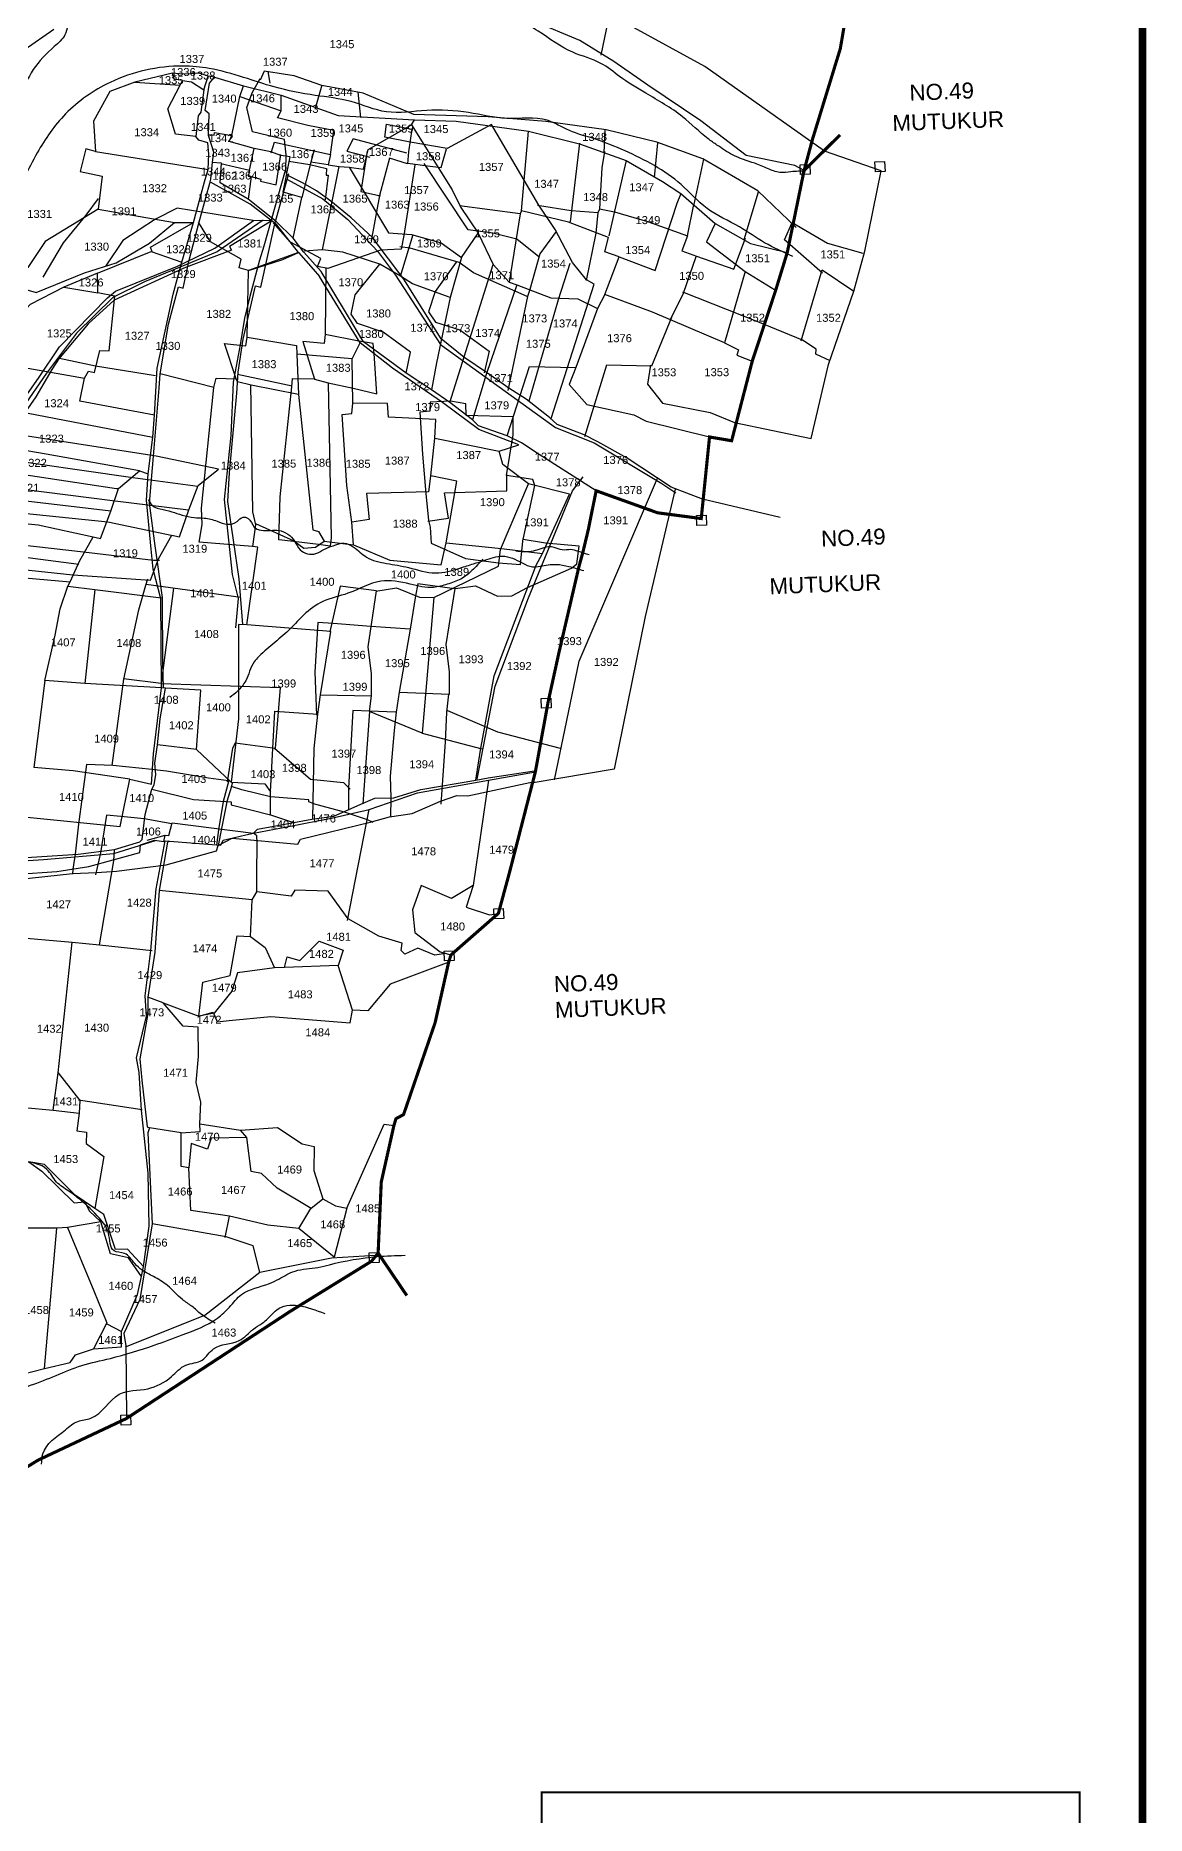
# Model space of a CAD drawing. Header units: inches. Extents: x 203261 to 228925, y 1594290 to 1605484.
# Drawn here: x 215784 to 218623, y 1597934 to 1602483 of the extents above; entities that cross this region are included whole.
import ezdxf
from ezdxf.enums import TextEntityAlignment as Align

# ---------------------------------------------------------------- set-up
doc = ezdxf.new("R2010")
doc.units = ezdxf.units.IN
doc.header["$MEASUREMENT"] = 0
doc.linetypes.add('HIDDEN2', pattern=[0.1875, 0.125, -0.0625])
for name, color, linetype in [('PLOT NO', 7, 'Continuous'), ('PLOTS', 7, 'Continuous'), ('ROAD', 1, 'Continuous'), ('ROADS', 1, 'Continuous'), ('STREAM', 4, 'Continuous'), ('TEXT', 1, 'Continuous'), ('VILLAGE BOUNDRY', 5, 'Continuous'), ('VILLAGE BOUNDRY STONES', 1, 'Continuous')]:
    doc.layers.add(name, color=color, linetype=linetype)
doc.styles.get("Standard").update_dxf_attribs({"font": 'arial.ttf'})

msp = doc.modelspace()

# ---------------------------------------------------------------- linework, layer by layer
at = {"color": 5, "const_width": 20}
msp.add_lwpolyline([(203298.6, 1605084.6), (218613.4, 1605084.6), (218613.4, 1594300.1), (203298.6, 1594300.1)], close=True, dxfattribs=at)
at = {"const_width": 5}
msp.add_lwpolyline([(217077.5, 1597992.8), (218453.1, 1597992.8), (218453.1, 1596498.2), (217077.5, 1596498.2)], close=True, dxfattribs=at)
at = {"layer": 'PLOTS'}
for points in [[(216139.7, 1602873.7), (216224.8, 1602866.3), (216254.9, 1602861.3), (216317.8, 1602856.4), (216485.1, 1602819.1), (216539.6, 1602815.4), (216548.7, 1602814.2), (216585.3, 1602815.6), (216699, 1602837.7), (216743.9, 1602882.2), (216755.9, 1602880.1), (216822.5, 1602873), (216827.1, 1602862.6), (216856.5, 1602852.1), (216971.4, 1602794.4), (217029.9, 1602772.9), (217110.3, 1602750.6), (217238.4, 1602771.9), (217248.1, 1602598.5), (217250.9, 1602539.1), (217229.2, 1602433.2)], [(217748.4, 1602138), (217724.4, 1602150.8), (217600.6, 1602176.5), (217484.5, 1602265.4), (217349.3, 1602356.6), (217261.9, 1602417), (217175.5, 1602470.3), (217056.9, 1602519.6)], [(217356, 1601640.8), (217348.4, 1601591.7), (217386.3, 1601543.4), (217508.2, 1601519.4), (217570.6, 1601494.3), (217766.4, 1601453.1), (217811, 1601642.4), (217876, 1601830), (217903.9, 1601931.7), (217945.8, 1602136.9), (217800.6, 1602187.4), (217494.4, 1602404.1), (217304.6, 1602508.2), (217248, 1602543.2)], [(215831.1, 1602498.9), (215755, 1602446), (215743.9, 1602425.3), (215704.4, 1602385.7), (215687.3, 1602367.3), (215688, 1602349.5), (215721.4, 1602343.9), (215681.2, 1602281.7), (215661.7, 1602292.9)], [(215732.9, 1601841.3), (215785.5, 1601826.4), (215909.5, 1601876.7), (215990.4, 1601902.1), (216075.3, 1601952.1), (216139.7, 1602005), (216187.7, 1602005.2), (216215.8, 1602109.1), (216225.3, 1602140.9), (216227.5, 1602180.3), (216224.4, 1602209.2), (216201.3, 1602215.7), (216193.9, 1602225.4), (216142.3, 1602230.8), (216122, 1602295.4), (216153.6, 1602356.6), (216159.9, 1602368.3), (216138.3, 1602371.3), (216134.5, 1602387.3), (216038.4, 1602364.1), (216153.6, 1602356.6)], [(216111.1, 1600815.6), (216109.2, 1600881), (216108.7, 1601046.8), (216090.3, 1601179.3), (216075.5, 1601287.6), (216087.3, 1601428.7), (216100, 1601581.5), (216103, 1601618.8), (216124.4, 1601745.7), (216150, 1601840.9), (216161.6, 1601837.1), (216177, 1601909.1), (216201.4, 1602003.2), (216229.4, 1602106), (216232.1, 1602116.3), (216236.6, 1602159.5), (216239.6, 1602184.9), (216226, 1602227.4), (216228.3, 1602282.8), (216217.8, 1602291.2), (216228.8, 1602361.3), (216241.5, 1602376.9), (216225.5, 1602379.4), (216202.5, 1602386.9), (216183.1, 1602385.3), (216160.4, 1602384.8), (216134.5, 1602387.3)], [(216159.9, 1602368.3), (216182.5, 1602364.4), (216214.4, 1602344.3), (216206.4, 1602287.2), (216199.6, 1602278.1), (216193.9, 1602225.4)], [(216214.4, 1602344.3), (216225.5, 1602379.4)], [(216241.5, 1602376.9), (216315.7, 1602354.5), (216412, 1602331.1), (216557.6, 1602279), (216752.5, 1602267.5), (216859, 1602264), (217044.2, 1602238.8), (217174.3, 1602206.4), (217293.6, 1602164), (217386.3, 1602110.2), (217433.7, 1602079.2), (217521.5, 1602002.3), (217611.9, 1601952), (217705.5, 1601928.6)], [(217687.2, 1601251.2), (217488.7, 1601298.3), (217409.1, 1601328.9), (217295.9, 1601402.8), (217221.4, 1601445.1), (217186.7, 1601463), (217117.2, 1601489.1), (217097.7, 1601506.8), (217038.1, 1601553.9), (216993.8, 1601582.2), (216939, 1601620.1), (216878.9, 1601661.2), (216820.6, 1601708.2), (216725.8, 1601860.7), (216644.7, 1601967.8), (216591.2, 1602016.9), (216538.7, 1602059.7), (216502, 1602085.9), (216468, 1602105.4), (216427.2, 1602126.6), (216423.5, 1602137.7), (216424.4, 1602178.4), (216420.5, 1602217.5), (216338.3, 1602236.7), (216324.3, 1602299.1), (216338.1, 1602337.1), (216358.7, 1602373.1)], [(217728.3, 1601992.5), (217630.6, 1602085.9), (217489.6, 1602168), (217372, 1602210.4), (217242.8, 1602242.2), (217088.2, 1602263.6), (216941.1, 1602275.2), (216751.1, 1602281.5), (216621.4, 1602335.5), (216515.5, 1602355.8), (216445.6, 1602379.9), (216368.5, 1602392.2), (216358.2, 1602368.9)], [(216378.2, 1602391), (216383.4, 1602361.3)], [(216038.4, 1602364.1), (215973.9, 1602340.1), (215932.3, 1602264), (215937.3, 1602186.5), (216225.3, 1602140.9)], [(216442.8, 1601965), (216464.7, 1602069.5), (216417.5, 1602082.4), (216435.2, 1602172.7), (216411.3, 1602176.6), (216386, 1602185.6), (216343, 1602194.7), (216278.7, 1602212.6), (216286, 1602227.6), (216306, 1602327.4), (216315.7, 1602354.5)], [(216306, 1602327.4), (216412.4, 1602290.3)], [(216386.2, 1602183), (216394.8, 1602210.7), (216538.1, 1602178.9), (216541.2, 1602203.8), (216546.8, 1602240.2), (216480.5, 1602253.2), (216402.7, 1602273.2), (216412.4, 1602290.3), (216412, 1602331.1)], [(216515.5, 1602356.3), (216499, 1602296.8)], [(216608.1, 1602338.5), (216614.6, 1602273.4)], [(216224.9, 1602230.4), (216240.9, 1602228.8), (216241.7, 1602235.1), (216286, 1602227.6)], [(216532.1, 1602152.8), (216560.4, 1602148.3), (216585.6, 1602146.3), (216622.1, 1602141.8), (216634.2, 1602191.8), (216745.3, 1602254.5), (216752.5, 1602267.5)], [(217101.8, 1601504.4), (217212.3, 1601847.4), (217192.2, 1601858.4), (217156.4, 1601903.2), (217112.6, 1601987.2), (217070.2, 1602049.7), (216949.6, 1602255.9), (216836.2, 1602194), (216741.3, 1602210.6), (216677.3, 1602223.2), (216681.2, 1602256.7), (216745.9, 1602243.5), (216737.6, 1602185.6), (216734.9, 1602154.8), (216689.2, 1602169.3), (216663.4, 1602073.9), (216642.3, 1601958.7)], [(216745.3, 1602254.5), (216848.8, 1602089), (216871.3, 1602043.8), (216915.2, 1601978), (216953.8, 1601897.9), (216994.6, 1601852.8), (217014.2, 1601845.6), (217101.2, 1601812.8), (217169.9, 1601809.9), (217220.9, 1601785.7)], [(217026, 1602035.4), (217044.2, 1602238.8)], [(217239.3, 1602243.5), (217236.6, 1602183.1)], [(215937.3, 1602186.5), (215912.4, 1602193.5), (215898.1, 1602135.2), (215954.3, 1602124.1), (215944.3, 1602039.2), (215808.8, 1601956.6), (215764.8, 1601890.4), (215735.5, 1601870.9), (215734.3, 1601838.4)], [(216331.2, 1602139), (216343, 1602194.7)], [(216496.2, 1602190.6), (216487.8, 1602159.2), (216464.7, 1602069.5)], [(216733.3, 1602182.9), (216595.9, 1602219.3), (216579.7, 1602187.7), (216638.8, 1602172.5)], [(216632.1, 1602187.8), (216615.2, 1602084.5), (216666, 1602073.4)], [(216735.4, 1602157.2), (216786.1, 1602150), (216820.9, 1602146.1), (216834.2, 1602193.7)], [(217067.2, 1602049.9), (217153.2, 1602036.1), (217222.5, 1602030.9), (217226.4, 1602039.8), (217232.7, 1602144.7), (217239.4, 1602187)], [(217174.1, 1602207.7), (217150.3, 1602006.6)], [(217373.6, 1602208.6), (217365.3, 1602120.1)], [(217217, 1601319.7), (217071.2, 1601412.2), (217026.1, 1601442.3), (216989.5, 1601459.7), (216916, 1601486), (216901.4, 1601500.9), (216843, 1601545), (216796.2, 1601577.7), (216731.8, 1601620.3), (216622.4, 1601700.4), (216579.1, 1601773.1), (216513.9, 1601879.7), (216470.1, 1601929.4), (216442.8, 1601965), (216399, 1602008), (216327.6, 1602064.8), (216255.9, 1602106.3), (216259.3, 1602156.7), (216235.1, 1602158.8)], [(216258.2, 1602156.1), (216331.2, 1602139), (216327.5, 1602123.4), (216334.9, 1602123.1), (216327.6, 1602064.8)], [(216421.8, 1602138.6), (216367.4, 1601944.8), (216356.7, 1601909.3), (216331.6, 1601815.9), (216318, 1601760.9), (216307.1, 1601692.3), (216289.6, 1601596.8), (216283.1, 1601460.5), (216266, 1601297), (216287, 1601105.2), (216301.8, 1601044.4), (216295.6, 1600969.6)], [(216334.9, 1602123.1), (216360.4, 1602115.7), (216359.4, 1602110.8), (216398.9, 1602101.2), (216411.5, 1602179.1)], [(216753.9, 1602152.7), (216725.6, 1601971.7), (216718.4, 1601937.4), (216665.5, 1601934.7), (216531.1, 1601887.6), (216504.8, 1601892.5), (216513.2, 1601913.1), (216436.2, 1601955.3), (216392.5, 1602004.6)], [(216431.5, 1602161.7), (216485.1, 1602153.2), (216528.2, 1602143.5), (216526.8, 1602126), (216532.1, 1602126.2), (216524.8, 1602063)], [(216538.1, 1602178.9), (216532.1, 1602152.8), (216487.8, 1602159.2)], [(216517.3, 1601935.1), (216560.4, 1602148.3)], [(216585.6, 1602146.3), (216685.9, 1601978.7), (216745.1, 1601974.4), (216820.5, 1601952.9), (216873.2, 1601915.6), (216915.2, 1601978)], [(217070.8, 1601917.7), (217013.9, 1601962.6), (216952.7, 1601978.4), (216889.8, 1601986.7), (216777.4, 1602156.3)], [(217293.6, 1602164), (217249.2, 1601971.3)], [(217491.5, 1602166.9), (217465.6, 1602047.8)], [(216456.6, 1601928.6), (216400.9, 1601999.5), (216333.1, 1602052.3), (216231.3, 1602108.7)], [(216314.1, 1600977.4), (216304.3, 1601094.7), (216275.3, 1601292), (216279.8, 1601365.7), (216298.8, 1601568.7), (216302.4, 1601622.4), (216315, 1601706.7), (216346.6, 1601843.4), (216359.8, 1601839.9), (216395.6, 1602001.8), (216431.6, 1602130.1)], [(216428.1, 1602114.9), (216518.2, 1602066), (216582.8, 1602013.2), (216658, 1601931.8), (216704.6, 1601871), (216819.3, 1601693.2), (217112.8, 1601481.5), (217211.7, 1601442.2), (217384.9, 1601338), (217420.9, 1601314.5)], [(215804.1, 1601865.9), (215856.1, 1601952.9), (215913.8, 1602024.4), (215945.5, 1602067)], [(217239.1, 1601821.6), (217276, 1601917.1), (217239.1, 1601930.5), (217248.4, 1601967.3), (217146.2, 1602006.4), (217026, 1602035.4), (217022.6, 1602027.1), (216868, 1602048.2)], [(217225.5, 1602040.2), (217264.2, 1602032.5), (217348.5, 1602007.8), (217450.3, 1601971.4), (217466.4, 1602051.2)], [(217276, 1601917.1), (217368.1, 1601882.9), (217423.9, 1602054.9), (217433.7, 1602077.3)], [(217595.4, 1601961.4), (217631.8, 1602083.5)], [(215597.3, 1601348.2), (215595, 1601356.1), (215656.7, 1601416), (215791.4, 1601607.4), (215845.4, 1601687.9), (215968.2, 1601813), (215988.6, 1601829.7), (216147.2, 1601893.9), (216242.2, 1601939.3), (216341, 1602010.6)], [(216386.1, 1602008.3), (216280, 1601943.7), (216284.9, 1601934.4), (216163.6, 1601888.2), (215985, 1601806.6), (215918.8, 1601746.1), (215843.1, 1601656)], [(215944.3, 1602039.2), (216139.7, 1602005)], [(216385.1, 1602009.9), (216340.2, 1602010.6), (216209.4, 1602032), (216146.5, 1602042.3), (216090.6, 1602013.4), (216007, 1601959), (215964.1, 1601894.1)], [(216105.8, 1600816), (216104.8, 1601043.1), (216085.2, 1601119.5), (216079.8, 1601170), (216067.5, 1601296), (216072.3, 1601362.7), (216084.1, 1601456.3), (216088, 1601512.5), (216095.4, 1601632.9), (216135.9, 1601822.1), (216158.2, 1601903.9), (216187.7, 1602005.2)], [(216082.4, 1601929.9), (216077.8, 1601942.1), (216187.7, 1602005.2)], [(216240.2, 1601583.4), (216246.1, 1601607.1), (216296.7, 1601605.4), (216266.8, 1601696.1), (216321.9, 1601690.3), (216324.7, 1601712), (216328.6, 1601882.7), (216304.4, 1601889.2), (216309.5, 1601911.3), (216231.8, 1601955.5), (216201.1, 1602006.4)], [(217022.6, 1602027.1), (216994.6, 1601852.8)], [(217192.2, 1601857.1), (217216.7, 1601978.1), (217222.1, 1602031.2)], [(217521.5, 1602002.3), (217499.4, 1601955.8), (217598, 1601880), (217675.8, 1601831.9)], [(217795.4, 1601875.5), (217698.1, 1601960.9), (217718.3, 1602005.4), (217807.9, 1601952.1), (217898.9, 1601927.3)], [(216717.1, 1601867.7), (216749.7, 1601974.8)], [(217114.9, 1601982.2), (217073.1, 1601925.1), (217047.8, 1601833.9), (217041.8, 1601816.5), (216991.7, 1601576.3)], [(217450.4, 1601971.3), (217436, 1601932.8), (217473.2, 1601919.3), (217568.7, 1601886.3), (217598.5, 1601964.9)], [(215121.9, 1600859.3), (215200.4, 1600985.7), (215297.9, 1601093.7), (215337.7, 1601138.4), (215410.4, 1601234.3), (215428.5, 1601268.5), (215440.9, 1601330.1), (215466.4, 1601405), (215523.4, 1601462.6), (215583.4, 1601552.5), (215648.2, 1601653.1), (215909.6, 1601607.7), (215919.2, 1601625.6), (215935.2, 1601622.1), (215948.2, 1601678.4), (215972.8, 1601677.2), (215986.5, 1601817.1), (215943.4, 1601825.5), (215942.2, 1601875.7), (216080.1, 1601931.1), (216158.2, 1601903.9)], [(216328.6, 1601882.7), (216416.2, 1601910.3), (216456.6, 1601928.6)], [(216456.6, 1601928.6), (216328.6, 1601882.7)], [(216456.6, 1601928.6), (216494.1, 1601886.2), (216509.8, 1601867.4)], [(216731.8, 1601620.3), (216742.4, 1601674), (216672.8, 1601725.3), (216607.3, 1601747), (216590.6, 1601771.3), (216601.1, 1601820.4), (216664.2, 1601898.5), (216569.3, 1601929.8), (216517.3, 1601935.1), (216470.7, 1601932.2)], [(217041, 1601816.2), (216903.7, 1601877), (216866.7, 1601902.8), (216741.5, 1601939.6), (216714.9, 1601943.1)], [(216873.2, 1601915.6), (216843.8, 1601813.7), (216809.1, 1601646.9), (216796.2, 1601577.7)], [(217472, 1601917.9), (217439.4, 1601823.7), (217406.6, 1601756.7)], [(215942.2, 1601875.7), (215856.6, 1601839.7), (215943.4, 1601825.5)], [(216526.5, 1601889.9), (216524.6, 1601719.1), (216521.8, 1601695.9), (216467, 1601701), (216497, 1601604.5), (216531.8, 1601595.2), (216595.9, 1601582.1), (216656.9, 1601567.2), (216650, 1601670.3), (216647, 1601695.7), (216610.2, 1601701.6), (216524.1, 1601719.2)], [(216909.4, 1600580), (216921.7, 1600656.9), (216956.6, 1600846.3), (217063.4, 1601129.7), (217079.6, 1601159.7), (217148.7, 1601310.9), (217044.1, 1601337.4), (216978.2, 1601387), (216969, 1601420.5), (217019.1, 1601436.6), (216917.5, 1601475.9), (216823.9, 1601544.9), (216696.9, 1601633.1), (216614.2, 1601697.3), (216509.8, 1601867.4)], [(216843.8, 1601813.7), (216747.8, 1601848.8), (216717.1, 1601867.7), (216664.2, 1601898.5)], [(216859.3, 1601904.2), (216805.3, 1601828.8), (216788.4, 1601776.7), (216806.6, 1601750.6), (216868.6, 1601730.9), (216944, 1601676.5), (216930.6, 1601621.1)], [(216843, 1601545), (216953.8, 1601897.9)], [(217046.2, 1601549.9), (217120.8, 1601808.5), (217150.2, 1601901.4)], [(217598, 1601880), (217544.7, 1601698), (217581.1, 1601680.1), (217576.6, 1601666), (217615.9, 1601650.6)], [(217741.3, 1601703.2), (217794.3, 1601884.4), (217875.9, 1601830)], [(215856.6, 1601839.7), (215770.7, 1601796.1), (215751.2, 1601774.6), (215654.5, 1601689.4), (215632.3, 1601660.3), (215528.5, 1601515.3), (215467.2, 1601430.9), (215454, 1601410.1), (215395.4, 1601352.2), (215265.1, 1601262), (215158.5, 1601194.4)], [(217014.2, 1601845.6), (216936, 1601616.9), (216901.4, 1601500.9)], [(217544.7, 1601698), (217360.9, 1601776), (217239.1, 1601821.6), (217220.9, 1601785.7), (217164.8, 1601634.8), (217148.1, 1601591.6), (217193.1, 1601540.4), (217313.7, 1601513.7), (217345.2, 1601497.5), (217506.8, 1601457.1)], [(217815.2, 1601651.8), (217778.1, 1601669), (217779.2, 1601681.2), (217744.3, 1601704.2), (217630.5, 1601751.7), (217438.7, 1601826.9)], [(217409.7, 1601762.6), (217358.3, 1601637.7), (217243.6, 1601640.7), (217209.7, 1601530.2), (217187, 1601457.2)], [(216324.7, 1601712), (216450.8, 1601690.7), (216451.7, 1601668.5), (216456.4, 1601565.7), (216492.9, 1601219.9), (216507, 1601215.1), (216521.5, 1601190.5), (216596.6, 1601181.7), (216689.8, 1601142.3), (216820.5, 1601129.9), (216833.4, 1601186.9), (216860.6, 1601344.1), (216794.7, 1601357.4), (216804.6, 1601454.1), (216806.9, 1601501.7), (216686.1, 1601507.6), (216684, 1601542.6), (216595.4, 1601543.7), (216593.3, 1601656.8), (216614.2, 1601697.3)], [(215360.9, 1601171.7), (215631.5, 1601131.3), (215879.3, 1601105), (216077.7, 1601091.2), (216098.2, 1601145.8), (216132.3, 1601206.1), (216152.1, 1601201.7), (216175.6, 1601270.5), (216199.8, 1601332.8), (216251.5, 1601374.6), (216092.2, 1601408.4), (215725.7, 1601465.5), (215758.4, 1601520.8), (215785.8, 1601559.4), (215827.1, 1601629.3), (215845.1, 1601658.3), (215937.2, 1601638.7), (216091.2, 1601614.6)], [(216593.3, 1601656.8), (216451.7, 1601668.5)], [(216088, 1601512.5), (215897, 1601548.4), (215909.6, 1601607.7)], [(216323.9, 1600976.7), (216352.2, 1601175.6), (216338.9, 1601177.4), (216202.1, 1601188.2), (216210.2, 1601233.4), (216208.2, 1601275), (216240.2, 1601583.4), (216103, 1601618.8)], [(216456.4, 1601565.7), (216334.9, 1601589.7), (216300.2, 1601598.2), (216296.7, 1601605.4)], [(216300.5, 1601617.9), (216439.8, 1601587.7)], [(216532.4, 1601594.5), (216540.1, 1601199.1), (216537.2, 1601177.6), (216507.3, 1601182.2), (216443.9, 1601190), (216406.2, 1601194), (216409.8, 1601304.5), (216439.3, 1601585), (216441.1, 1601606.2), (216498.6, 1601605.8)], [(216989.5, 1601459.7), (217047, 1601637.2), (217164.8, 1601634.8)], [(215583.4, 1601552.5), (216084.1, 1601456.3)], [(216333.7, 1601591), (216339, 1601265.5), (216346.3, 1601232.5), (216338.9, 1601177.4)], [(216856.6, 1601069.5), (216908.8, 1601076.8), (216964.6, 1601050.5), (217001.3, 1601051.1), (217041.3, 1601072.5), (217154.1, 1601122.2), (217167.9, 1601132.5), (217173.3, 1601178), (217087.2, 1601185.4), (217030.2, 1601195.2), (217060.1, 1601332.7), (217055, 1601348.8), (216987.5, 1601359), (217005.3, 1601463), (217004.6, 1601508.7), (216884.5, 1601511.6), (216883.6, 1601541.7), (216844.8, 1601548.4), (216792.4, 1601546), (216791.8, 1601523.2), (216766.4, 1601520.3), (216772.8, 1601412.9), (216781.9, 1601312.5), (216788.5, 1601243.9), (216792.6, 1601226.9), (216795.2, 1601185.3), (216883.1, 1601146.6), (216967.4, 1601135.3), (217023.4, 1601131.5), (217026.9, 1601166.4), (217030.5, 1601197.2)], [(216596.6, 1601181.7), (216592.8, 1601239), (216580, 1601332.7), (216567.5, 1601514.5), (216592.9, 1601517.3), (216595.4, 1601543.7)], [(216049.8, 1601370.5), (215811.6, 1601413.3), (215523.4, 1601462.6)], [(216804.6, 1601454.1), (216969, 1601420.5)], [(215466.4, 1601405), (215990.8, 1601325.3), (215996.4, 1601325.4)], [(215665.2, 1601406.4), (216033.1, 1601353.4), (216199.4, 1601331.1)], [(215996.4, 1601325.4), (216049.8, 1601370.5), (216072.3, 1601362.7)], [(215977, 1601267.5), (215440.9, 1601330.1)], [(216175, 1601270), (215980.9, 1601294), (215637.3, 1601337)], [(215808.3, 1600834.9), (215834, 1600950.5), (215847.3, 1601017.5), (215867.1, 1601075.9), (215872.5, 1601087.2), (215896.7, 1601139.7), (215931.6, 1601202.3), (215950.2, 1601197.9), (215977, 1601267.5), (215996.4, 1601325.4)], [(216793.8, 1601356.8), (216788.4, 1601317), (216630.2, 1601312.6), (216636.8, 1601246.3), (216592.8, 1601239)], [(216654.1, 1601063.1), (216707, 1601071.6), (216765.4, 1601047.3), (216802, 1601047.2), (216967.3, 1601126.6), (216972.5, 1601169.4), (217044.1, 1601337.4)], [(216786.6, 1601241.6), (216839.5, 1601249.2), (216829.4, 1601314.6), (216988.7, 1601319.2), (216989.1, 1601361.7)], [(217418.9, 1601323.4), (217341.9, 1600998), (217263.4, 1600608), (217056, 1600572.9)], [(215628.2, 1601275.4), (215969.4, 1601240.4), (216134.9, 1601205.2)], [(215428.5, 1601268.5), (215790.8, 1601232.4), (215931.6, 1601202.3)], [(216346.8, 1601236.2), (216444.3, 1601191.5), (216469.9, 1601173.1), (216500.1, 1601175.5), (216521.5, 1601190.5)], [(215895.1, 1601131.1), (215417.6, 1601193.4)], [(215612.9, 1601197.1), (215906.5, 1601163.2), (216085.8, 1601141.9), (216101.1, 1601142.5)], [(216833.4, 1601186.9), (216975, 1601172.2), (217079.6, 1601159.7)], [(215337.7, 1601138.4), (215427, 1601125.9), (215872.5, 1601087.2)], [(215980, 1600617.6), (216009.8, 1600838.4), (216047.9, 1601015.5), (216066.1, 1601078.7), (216071.5, 1601094.5)], [(215867.1, 1601075.9), (215935.6, 1601067.3), (216105.2, 1601046), (216108.7, 1601046.8)], [(215935.6, 1601067.3), (215909.8, 1600826.6)], [(216136.5, 1601070.8), (216105.6, 1600826.8), (216009.3, 1600838.7)], [(216067, 1601080.7), (216308.8, 1601047.7)], [(216512.7, 1600798.4), (216642.7, 1600795.1), (216642.8, 1600851.4), (216634, 1600921), (216656, 1601063.9), (216562.7, 1601075.6), (216536.7, 1600959.3)], [(216802, 1601047.2), (216772.4, 1600700), (216638.1, 1600755.6), (216642.7, 1600795.1)], [(216848.8, 1601069.9), (216761.2, 1601081.7), (216755.2, 1601051.4), (216741.9, 1600966.1), (216713.4, 1600804.5), (216706.2, 1600753.6), (216700.4, 1600707.3), (216690.8, 1600590.4), (216692.3, 1600534.7), (216691.6, 1600486.2)], [(216713.4, 1600804.5), (216842.3, 1600800), (216842, 1600856.7), (216834, 1600926.8), (216856.6, 1601069.5), (216848.8, 1601069.9)], [(216384.5, 1600491), (216384.9, 1600550.1), (216395.6, 1600755.9), (216505.3, 1600748.3), (216512.7, 1600798.4), (216538.9, 1600959.9), (216323.9, 1600976.7), (216302.6, 1600978.2), (216303.2, 1600736.5), (216284.2, 1600574.7), (216195.4, 1600658.5), (216095.6, 1600670)], [(216741.9, 1600966.1), (216640.9, 1600972.7), (216545.3, 1600980.4), (216506, 1600982.9), (216498.2, 1600855.8), (216501.9, 1600746.1)], [(215747.1, 1600381.5), (215893.2, 1600390.7), (215985.8, 1600403.1), (216050.7, 1600422.2), (216057, 1600428.3), (216064.4, 1600492.2), (216081.6, 1600556.6), (216087.2, 1600567.9), (216091.5, 1600594.1), (216089.1, 1600623), (216095.6, 1600670), (216102.8, 1600737), (216116.4, 1600815.2), (216105.8, 1600816), (215909.8, 1600826.6), (215808.3, 1600834.9), (215779.7, 1600612)], [(216105.5, 1600827.3), (216409.2, 1600816.6), (216397, 1600661), (216294.2, 1600674.6), (216287.6, 1600662.1), (216274.3, 1600575.4)], [(216024.9, 1600582.8), (216080.9, 1600569.4), (216085.7, 1600647.6), (216105.8, 1600816)], [(216195.4, 1600658.5), (216206.8, 1600810), (216116.4, 1600815.2)], [(216820.7, 1600518.3), (216832.3, 1600677.9), (216835.2, 1600753.7), (216840.3, 1600800.1)], [(216493.1, 1600481.4), (216496, 1600661), (216505.3, 1600748.3)], [(216704.4, 1600753.5), (216638.7, 1600756.2), (216595.4, 1600757.7), (216584, 1600560.1), (216583.8, 1600503.5)], [(216638.1, 1600755.6), (216620.9, 1600519.3)], [(216837, 1600757.7), (216965, 1600703.7), (217125, 1600661.7)], [(216772.4, 1600700), (216924.7, 1600660)], [(216395, 1600661.7), (216486.8, 1600582.6), (216571.3, 1600574.3), (216588.1, 1600556.8)], [(215728.2, 1599056.2), (215807.4, 1599076.4), (215872.7, 1599091.5), (215886.2, 1599111.3), (215932.1, 1599126.4), (216004, 1599131.7), (216004.1, 1599171.1), (216044.5, 1599265.7), (216055.1, 1599311.4), (216060, 1599336.8), (216074.5, 1599439.8), (216071.8, 1599575.8), (216054.9, 1599736.3), (216049.2, 1599832.4), (216042.3, 1599870), (216067.5, 1599976.8), (216064.8, 1600028.5), (216079.2, 1600144.2), (216092.7, 1600302.5), (216115.5, 1600425.2), (216258.1, 1600413.9), (216263.6, 1600426.2), (216321.4, 1600440.1), (216341.2, 1600444.1), (216431.1, 1600461.3), (216543.8, 1600483.8), (216637.2, 1600504.6), (216760.8, 1600547.8), (216941.6, 1600579.7), (217061.7, 1600601.5)], [(215739, 1600339.4), (215838.4, 1600346.6), (215920.2, 1600359.7), (215982.5, 1600376.1), (216050.8, 1600394.8), (216052.2, 1600414.5), (216088.3, 1600426.7), (216112.4, 1600423.3), (216115.3, 1600439.1), (216125.3, 1600438.5), (216133.5, 1600470.6), (216341.2, 1600444.1), (216351.6, 1600454.5), (216434.9, 1600470.3), (216490.4, 1600480.3), (216546.8, 1600488.2), (216621.2, 1600521.2), (216651.2, 1600534.2), (216700, 1600534.9), (216769.2, 1600556.3), (216909.4, 1600580), (216940.8, 1600585.8), (217064.5, 1600604.9)], [(215762.9, 1600485.1), (216000.1, 1600461.8), (216024.9, 1600582.8), (215880.2, 1600604.1), (215779.7, 1600612)], [(216277.4, 1600578), (216226.3, 1600585.3), (216119.1, 1600603), (216088.2, 1600606.2), (216081.4, 1600607.3), (215981.6, 1600617.2), (215914.5, 1600619.9), (215903, 1600537.4), (215894, 1600467.3), (215885.1, 1600391.1), (215879.6, 1600352.6), (215878.8, 1600339.6)], [(214765.6, 1600260.7), (214848.2, 1600251.3), (214872.1, 1600249.3), (215010.7, 1600270.9), (215107.8, 1600275.8), (215205.9, 1600285.4), (215737.3, 1600325.7), (215878.9, 1600341.3), (215940, 1600344), (215991.2, 1600347.5), (216117.8, 1600363.3), (216246.4, 1600399.6), (216250.6, 1600413.2), (216287, 1600431.4), (216454.9, 1600416.4), (216461.3, 1600429.4), (216642.8, 1600473.6), (216689, 1600486.3), (216747, 1600494.8), (216819.4, 1600526.3), (216860.9, 1600540.6), (216889, 1600540.2), (217059.7, 1600576.5)], [(216081.6, 1600556.6), (216188.1, 1600530.4), (216283.8, 1600524.4), (216284.1, 1600516.6), (216384.5, 1600491), (216445.7, 1600471)], [(216278.6, 1600579.4), (216263.6, 1600525.3), (216252.1, 1600453), (216246.6, 1600413.9)], [(216284.9, 1600564.1), (216273.2, 1600525.2)], [(216284.2, 1600574.7), (216370.5, 1600571), (216384.9, 1600550.1)], [(216495.3, 1600519.6), (216482.5, 1600524.3), (216483, 1600529.7), (216384.6, 1600537.2), (216311.1, 1600555.4), (216285.1, 1600563.9), (216288.2, 1600575.2)], [(216941.6, 1600579.7), (216902.8, 1600310.7), (216885.1, 1600255.5), (216944.2, 1600236.1), (216967.2, 1600239.5)], [(216272.7, 1600524.7), (216259.3, 1600456.5), (216250.8, 1600412.7)], [(216494.2, 1600520.2), (216573.4, 1600499.2), (216632.2, 1600479.4), (216646.1, 1600473)], [(216581.4, 1600221), (216637.2, 1600504.6)], [(216132.8, 1600468.6), (216061.7, 1600481.2), (216002.4, 1600486.9), (215965.9, 1600490.5), (215950, 1600394.5), (215937.6, 1600338.4)], [(215011.3, 1600307), (215057.1, 1600315.3), (215407.9, 1600347.7), (215686, 1600369.8), (215804.2, 1600377.4), (215983.9, 1600392.8), (216090.8, 1600425.4)], [(216115.5, 1600425.2), (216126.1, 1600424.3), (216121.4, 1600421.3), (216099.8, 1600297.8), (216089.1, 1600140.5), (216071.3, 1600025.2), (216071.3, 1599983.6), (216050.8, 1599867.9), (216056.1, 1599813), (216069.6, 1599693.6), (216075.2, 1599691.5), (216071.1, 1599678.4), (216082.5, 1599446), (216050.4, 1599252.4), (216009.7, 1599165.6), (216015.2, 1599134.4), (216016.3, 1598948.3)], [(216069.5, 1600426.6), (216115.3, 1600439.1)], [(216832.3, 1600137.3), (216805, 1600132.3), (216761.7, 1600150.5), (216728, 1600135.3), (216718.4, 1600144.2), (216721.5, 1600163.3), (216661.5, 1600181.6), (216583.4, 1600225.8), (216531.9, 1600296.2), (216446.6, 1600299), (216437.7, 1600283.1), (216349.4, 1600294.5), (216349.7, 1600338.5), (216350.3, 1600419.7), (216350.1, 1600437.6), (216341.2, 1600444.1)], [(215947.5, 1600159.2), (215984.3, 1600373.5), (215985.8, 1600403.1)], [(216337.9, 1600273.9), (216099.8, 1600297.8)], [(216333.5, 1600180.1), (216337.9, 1600273.9), (216349.4, 1600294.5)], [(216902.8, 1600310.7), (216847.6, 1600277.1), (216769.8, 1600310.8), (216747.3, 1600248.7), (216753.4, 1600190.7), (216818.6, 1600141.3), (216846, 1600133.3)], [(215438.6, 1600175.5), (215577, 1600177), (215649.5, 1600178.1), (215705.7, 1600180), (215713.9, 1600183.2), (215722, 1600179.2), (215878, 1600165.7), (215947.5, 1600159.2), (216082, 1600144.2)], [(215829, 1599736.4), (215842.1, 1599831.7), (215878, 1600165.7)], [(216241.1, 1599984.3), (216201.9, 1599977), (216212.2, 1600063.8), (216281.5, 1600080.6), (216299.7, 1600181.7), (216333.5, 1600180.1), (216370.7, 1600152), (216394.9, 1600100.6)], [(216420.7, 1600101.5), (216427, 1600128), (216459.3, 1600119.3), (216509.1, 1600168.3), (216570.6, 1600145.3), (216557.6, 1600105.9)], [(216110, 1600010.5), (216201.9, 1599977), (216238.6, 1599986.8), (216248.5, 1599961.9), (216279.3, 1599965.9), (216385.9, 1599975.6), (216588.6, 1599960), (216594.4, 1599992.1), (216557.6, 1600105.9), (216420.7, 1600101.5), (216394.9, 1600100.6), (216300.6, 1600087.5), (216286, 1600041), (216241.1, 1599984.3)], [(216840.1, 1600114.9), (216690.8, 1600058.5), (216633.4, 1599990.6), (216594.4, 1599992.1)], [(216203.9, 1599701.8), (216206.6, 1599757), (216194.8, 1599807.2), (216200.7, 1599873.3), (216200.2, 1599948.3), (216161.6, 1599951), (216110, 1600010.5), (216071.3, 1600025.2)], [(215842.1, 1599831.7), (215897.6, 1599761.3), (215896, 1599728.7)], [(215755.1, 1599743.7), (215829, 1599736.4), (215896, 1599728.7), (215890, 1599684.1), (215914.3, 1599680.3), (215913.5, 1599651.3), (215958.7, 1599618.1), (215935.9, 1599485.4), (215885.2, 1599519.3), (215806.9, 1599597.8), (215767.5, 1599604.4)], [(215894.4, 1599762.7), (216057.1, 1599738.4)], [(216268.9, 1599411.3), (216279.9, 1599465.9), (216180.8, 1599479.8), (216176.1, 1599588.9), (216156.3, 1599592.8), (216156.7, 1599678.3), (216075.2, 1599691.5)], [(216156.7, 1599678.3), (216205.2, 1599681.7), (216203.9, 1599701.8), (216308.3, 1599685.2), (216402.9, 1599692.2), (216465.3, 1599650.7), (216496.4, 1599643.5), (216495.5, 1599582.7), (216518.4, 1599509.6), (216550.9, 1599492.2), (216579.6, 1599486.3), (216675.5, 1599701.1), (216700.1, 1599697)], [(216489, 1599485.2), (216401.8, 1599537.1), (216361.4, 1599574.9), (216335, 1599579.5), (216324.6, 1599666.7), (216308.3, 1599685.2)], [(216324.6, 1599666.7), (216233.2, 1599665.1), (216224, 1599637.1), (216181.7, 1599651.4), (216176.1, 1599588.9)], [(215767.5, 1599604.4), (215800.7, 1599580.2), (215883.1, 1599500), (215910.5, 1599502.3), (215921.2, 1599479.1), (215951.4, 1599451.1), (215865.5, 1599436.6), (215839, 1599434.6), (215756, 1599434.8)], [(216457.4, 1599433.9), (216487.9, 1599485.5), (216518.4, 1599509.6)], [(216060, 1599336.8), (216018.9, 1599380.9), (215988.8, 1599380.7), (215958.4, 1599469.5), (215935.9, 1599485.4)], [(216579.6, 1599486.3), (216547.5, 1599360.7), (216457.4, 1599433.9), (216377.9, 1599442.7), (216279.9, 1599465.9)], [(215807.4, 1599076.4), (215839, 1599434.6)], [(215865.5, 1599436.6), (215932.9, 1599274.6), (215966.3, 1599192.9), (215932.1, 1599126.4)], [(216055.1, 1599311.4), (216021.7, 1599359.1), (215976, 1599369.1), (215951.4, 1599451.1)], [(216357.4, 1599322.6), (216340.8, 1599390.1), (216271.7, 1599413.1), (216082.5, 1599446)], [(216014.1, 1599131.5), (216216.6, 1599212.2), (216357.4, 1599322.6), (216540.6, 1599359.5), (216653.4, 1599365.8)], [(215966.4, 1599190.7), (216004.1, 1599171.1)]]:
    msp.add_lwpolyline(points, dxfattribs=at)
at = {"layer": 'ROAD'}
msp.add_lwpolyline([(216365.6, 1602011), (216248.2, 1601930.7), (216063.1, 1601853.5), (215981.8, 1601813.9), (215888.5, 1601722.6), (215812, 1601619.8), (215687.3, 1601439.8), (215606.1, 1601361.1), (215337.2, 1601215.7), (215329.9, 1601143.8)], dxfattribs=at)
at = {"layer": 'ROADS'}
for points in [[(216913.1, 1600582.1), (216959.1, 1600820.6), (217044.4, 1601046.3), (217157, 1601319.2), (217183.7, 1601355.3)], [(217110.5, 1600580.5), (217173.8, 1600883.7), (217373.4, 1601351.6)]]:
    msp.add_lwpolyline(points, dxfattribs=at)
at = {"layer": 'STREAM'}
for points in [[(217752.5, 1602136.1), (217715, 1602135), (217686.6, 1602133.1), (217655.1, 1602143.5), (217622.2, 1602156.5), (217565.2, 1602178.4), (217525.8, 1602203.3), (217503.1, 1602219.4), (217437.9, 1602275.4), (217343.9, 1602335.8), (217277, 1602378.5), (217229.3, 1602412), (217157.4, 1602440.2), (217069.1, 1602494.2), (217020.4, 1602524.4), (216972.8, 1602555.7), (216873, 1602592.7), (216801.5, 1602612), (216652.7, 1602619.9), (216558.1, 1602609.7), (216497.5, 1602602.9), (216429.3, 1602595.9), (216366.4, 1602591.2), (216296.4, 1602600.7), (216203.3, 1602607), (216135.8, 1602609.9), (216087.7, 1602623.5), (216030, 1602649.7), (215955.5, 1602718.6), (215862.2, 1602841.6), (215821, 1602906.3), (215803.4, 1602962), (215795.5, 1603079.8), (215796.2, 1603177.1), (215798.4, 1603233.5), (215812.7, 1603292.6), (215837.8, 1603385.8), (215832.3, 1603441.9), (215856.7, 1603526.8), (215873.3, 1603612.5), (215911.3, 1603776), (215934.7, 1603827.7), (215967.7, 1603889.7), (216015.9, 1603929.1), (216043.6, 1603956.7)], [(215841.7, 1602586.4), (215853.9, 1602558.4), (215863.9, 1602531.8), (215859.5, 1602485.1), (215832.2, 1602455), (215778.3, 1602396), (215708.6, 1602258.8), (215672.1, 1602213.4), (215618.7, 1602130.3), (215509.6, 1602022.9), (215409, 1601925.9), (215325.8, 1601866.1), (215125.1, 1601799.1), (215041.6, 1601775.9), (214957.7, 1601762.7), (214828, 1601729.9), (214722.8, 1601693.7), (214640.6, 1601636.1), (214563.4, 1601567.7), (214487.6, 1601459.4), (214437.4, 1601380.9), (214283.9, 1601285.4), (214266.8, 1601268.1), (214158.4, 1601285), (214083.4, 1601300.9), (213988.8, 1601308.4), (213903.3, 1601309.5), (213824, 1601319.7), (213690.1, 1601309), (213600.2, 1601307.8), (213501.9, 1601296.2), (213406.6, 1601290.3), (213351.2, 1601289.3), (213252.8, 1601278.8), (213120, 1601239.3)], [(217719.5, 1601918.2), (217647.6, 1601953.7), (217583, 1601994.1), (217500.7, 1602041.2), (217433.9, 1602102.3), (217290.8, 1602188.3), (217213.1, 1602218.8), (217148.5, 1602240.5), (217091.8, 1602266.4), (216988.8, 1602271.3), (216890.9, 1602286.3), (216784, 1602291.6), (216680.8, 1602288.2), (216590.5, 1602314.3), (216499.1, 1602330.2), (216394.2, 1602351.7), (216316.1, 1602376.1), (216228, 1602398.9), (216160.7, 1602405), (215974.9, 1602363.2), (215861, 1602282.6), (215788.6, 1602183.3), (215754.6, 1602118.7), (215707, 1602045), (215641, 1601973.8), (215592, 1601877.9), (215529, 1601757.5), (215487.3, 1601669), (215437.9, 1601558.5), (215398.4, 1601440), (215373.8, 1601382.2), (215352.1, 1601334.2), (215298.2, 1601282.8), (215206.3, 1601244.9), (215146.2, 1601206.1), (215131.6, 1601169), (215133, 1601145.1), (215104.1, 1601108.7), (215075.8, 1601080.3), (215046.9, 1601043), (214986.2, 1601013.2), (214944.6, 1600990.1), (214920.3, 1600967.8), (214877.5, 1600932.5), (214838.2, 1600883.1), (214831.9, 1600838.3), (214830.3, 1600801.5), (214835.2, 1600745.2), (214825.3, 1600685.7), (214806.7, 1600647.3), (214784.3, 1600581.9), (214782.5, 1600557.7), (214749.4, 1600492.9), (214740.2, 1600451.5), (214739.9, 1600424), (214746.2, 1600402), (214720.9, 1600377.5), (214734.6, 1600335.1), (214746.3, 1600310.7), (214754.1, 1600284.1), (214764.3, 1600263.6), (214763.8, 1600242.1)], [(216072.3, 1601297), (216087.6, 1601278.3), (216102.4, 1601273.7), (216132.3, 1601265.9), (216159.2, 1601257.5), (216189.4, 1601250.9), (216215.2, 1601249.8), (216248.1, 1601242.1), (216274.9, 1601234.1), (216299.5, 1601241.1), (216314.5, 1601252.3), (216327.5, 1601249), (216342.9, 1601226.9), (216383.6, 1601218.2), (216406.3, 1601218.2), (216446.4, 1601191), (216460.5, 1601168.9), (216500.3, 1601158.9), (216520.9, 1601169.5), (216544.6, 1601179), (216573.4, 1601185.7), (216596.3, 1601176.5), (216630.3, 1601150), (216681.5, 1601134), (216737.2, 1601123.3), (216806.7, 1601109.7), (216868.9, 1601122), (216903.6, 1601133.1), (216932.2, 1601141.9), (216977.2, 1601152.6), (217028, 1601135.3), (217054.6, 1601125.2), (217073.8, 1601126.8), (217115.2, 1601131.4), (217147.1, 1601126.2), (217185.3, 1601115.7)], [(216927.7, 1601144.6), (216899.6, 1601115.7), (216871.3, 1601094.1), (216836.3, 1601080.7), (216801.4, 1601072.5), (216741.5, 1601081.3), (216666.6, 1601088.3), (216582.3, 1601057.5), (216518.8, 1601036.7), (216469.6, 1601002.2), (216436.2, 1600967.9), (216355.3, 1600896.3), (216342.6, 1600882.1), (216321.3, 1600833.8), (216300.4, 1600807.7), (216281.2, 1600791.2)], [(217199.1, 1601155.6), (217170.9, 1601164.8), (217151.5, 1601169.2), (217130.5, 1601168.4), (217110.1, 1601174.9), (217095.5, 1601176), (217056, 1601165.5), (217011.5, 1601165.1)], [(216243.6, 1599192), (216208.2, 1599214.5), (216183.5, 1599235.5), (216159.6, 1599252.5), (216121.7, 1599288.1), (216085.6, 1599311.3), (216057.1, 1599327.4), (216037.8, 1599344.6), (216011.6, 1599370.1), (215984.8, 1599377), (215970.5, 1599422.3), (215947.7, 1599460.5), (215897.9, 1599508), (215869.2, 1599529.7), (215838.1, 1599552.7), (215813.3, 1599585.1), (215753.4, 1599605.7), (215689.5, 1599621.9), (215653.4, 1599651.3), (215621.4, 1599671.3), (215593.5, 1599703.9)], [(214025.8, 1598834.6), (214070.3, 1598817.4), (214101.7, 1598816), (214127, 1598818.9), (214155.8, 1598802.4), (214181.3, 1598767.5), (214224.2, 1598721.5), (214324.8, 1598669.9), (214378.8, 1598675.3), (214398.4, 1598693), (214502.5, 1598708), (214583.6, 1598706.6), (214650.5, 1598681.1), (214705.8, 1598654.6), (214748.1, 1598640.5), (214814.3, 1598633.9), (214926.1, 1598654.6), (214972.6, 1598683.8), (215001.9, 1598720.8), (215062.2, 1598749.9), (215088.2, 1598768.6), (215144.3, 1598789), (215187, 1598816.1), (215239.2, 1598832.5), (215345.2, 1598853.7), (215417.2, 1598866.3), (215455.9, 1598895.8), (215516.5, 1598917.7), (215586.4, 1598934.1), (215660.1, 1598985.9), (215721.6, 1599017.7), (215771.3, 1599033.3), (215902.3, 1599083.7), (215975.4, 1599102.2), (216087.7, 1599135.9), (216159.2, 1599162.1), (216249, 1599204.8), (216279.9, 1599233.4), (216310.7, 1599265.2), (216382.1, 1599293.5), (216405.8, 1599304.8), (216447.5, 1599325.4), (216506.1, 1599334.3), (216535.2, 1599341.3), (216657.2, 1599362.3), (216728.9, 1599365.7)], [(215799.7, 1598831.4), (215803, 1598858.5), (215860.7, 1598919.9), (215892.1, 1598941.1), (215925.7, 1598949.3), (215998.2, 1599010.4), (216070.8, 1599024.5), (216131.4, 1599055.6), (216168.6, 1599084.9), (216209.9, 1599097.8), (216239.2, 1599126.7), (216304.6, 1599147.5), (216340.9, 1599176.8), (216362.9, 1599191.5), (216384.8, 1599210.7), (216400.8, 1599226.1), (216523.9, 1599216.9)]]:
    msp.add_spline(points, degree=3, dxfattribs=at)
at = {"layer": 'VILLAGE BOUNDRY', "linetype": 'HIDDEN2', "ltscale": 75, "const_width": 8}
msp.add_lwpolyline([(217867.7, 1602606.1), (217841.1, 1602449.8), (217770.1, 1602218.5), (217748.4, 1602138), (217840.3, 1602229.1), (217748.4, 1602138), (217705.5, 1601928.6), (217675.8, 1601831.9), (217615.9, 1601650.6), (217563.3, 1601447.5), (217506.8, 1601457.1), (217485.6, 1601248.6), (217374.1, 1601263.3), (217217, 1601319.7), (217197.1, 1601220.9), (217182.9, 1601161.6), (217172.9, 1601125.1), (217121.7, 1600905), (217094.3, 1600780), (217061.7, 1600601.5), (216996.2, 1600346.5), (216967.2, 1600239.5), (216846, 1600133.3), (216840.1, 1600114.9), (216805.4, 1599959.9), (216724.8, 1599725.3), (216705.3, 1599714.6), (216700.1, 1599697), (216667.8, 1599552.8), (216659.8, 1599371.2), (216733.1, 1599262.6), (216659.8, 1599371.2), (216643.1, 1599350.6), (216434.5, 1599221.9), (216016.3, 1598948.3), (215790.6, 1598842), (215653.6, 1598757)], dxfattribs=at)
at = {"layer": 'VILLAGE BOUNDRY STONES'}
for points in [[(217738.1, 1602152.8), (217762.8, 1602153.8), (217763.8, 1602128.5), (217739.1, 1602127.6)], [(217929.6, 1602160.2), (217954.3, 1602161.2), (217955.3, 1602135.9), (217930.6, 1602135)], [(217473.6, 1601256.1), (217498.3, 1601257.1), (217499.2, 1601231.8), (217474.5, 1601230.8)], [(217076.6, 1600788.9), (217101.3, 1600789.9), (217102.2, 1600764.6), (217077.5, 1600763.6)], [(216955.1, 1600250.9), (216979.8, 1600251.9), (216980.8, 1600226.6), (216956.1, 1600225.7)], [(216828.8, 1600143.1), (216853.5, 1600144), (216854.5, 1600118.7), (216829.8, 1600117.8)], [(216636.7, 1599371.5), (216661.4, 1599372.5), (216662.3, 1599347.2), (216637.6, 1599346.2)], [(216002.4, 1598956.6), (216027.1, 1598957.6), (216028, 1598932.3), (216003.3, 1598931.3)]]:
    msp.add_lwpolyline(points, close=True, dxfattribs=at)

# ---------------------------------------------------------------- texts
at = {"layer": 'PLOT NO'}
for s, p in [('1345', (216567.4, 1602461.1)), ('1337', (216183.9, 1602423.3)), ('1335', (216130.8, 1602369)), ('1336', (216162, 1602389.8)), ('1338', (216212.4, 1602380.9)), ('1339', (216185.9, 1602316)), ('1340', (216266.3, 1602322)), ('1346', (216364.2, 1602322.8)), ('1334', (216068.4, 1602236)), ('1341', (216213.2, 1602249.6)), ('1342', (216258.5, 1602220.9)), ('1360', (216408.4, 1602234.8)), ('1359', (216519.1, 1602234.4)), ('1343', (216249.8, 1602183.6)), ('1367', (216467.7, 1602180)), ('1344', (216238.6, 1602135.3)), ('1361', (216314.2, 1602170.6)), ('1366', (216395.5, 1602148.1)), ('1358', (216593.9, 1602168.6)), ('1357', (216949, 1602147.4)), ('1332', (216088.4, 1602092.9)), ('1362', (216268.2, 1602124.6)), ('1363', (216291.6, 1602091.7)), ('1364', (216319.5, 1602125.4)), ('1347', (217090.4, 1602104.1)), ('1333', (216230.9, 1602068.9)), ('1365', (216411.5, 1602066.1)), ('1368', (216518.6, 1602038.8)), ('1356', (216783, 1602046.1)), ('1348', (217215.5, 1602070.2)), ('1331', (215794.8, 1602027.2)), ('1349', (217349.4, 1602011.4)), ('1329', (216202.9, 1601966.1)), ('1381', (216331.8, 1601951.7)), ('1369', (216630, 1601962.4)), ('1355', (216939.4, 1601977.6)), ('1330', (215940.3, 1601943.6)), ('1328', (216149.6, 1601937)), ('1351', (217629.4, 1601913.9)), ('1354', (217107.9, 1601900.3)), ('1350', (217461, 1601868.9)), ('1326', (215926.2, 1601852)), ('1370', (216590, 1601852.6)), ('1382', (216252.5, 1601771.7)), ('1380', (216464.8, 1601765.9)), ('1325', (215844.9, 1601721.9)), ('1371', (216773.9, 1601736.3)), ('1373', (216863.7, 1601735.1)), ('1374', (216939.9, 1601722.9)), ('1352', (217616.6, 1601762)), ('1327', (216044, 1601715.8)), ('1375', (217069.1, 1601695.3)), ('1383', (216368.2, 1601643.2)), ('1372', (216758.7, 1601586.6)), ('1353', (217390.1, 1601622.4)), ('1324', (215838, 1601543.4)), ('1379', (216786.3, 1601533.5)), ('1323', (215824.8, 1601452.9)), ('1377', (217091.8, 1601406.7)), ('1322', (215781.4, 1601391)), ('1384', (216289.7, 1601384)), ('1385', (216418.8, 1601389)), ('1386', (216508.5, 1601391.3)), ('1387', (216708.7, 1601396.7)), ('1376', (217267, 1601398.4)), ('1321', (215762.1, 1601327.2)), ('1378', (217145.6, 1601341.3)), ('1390', (216951.7, 1601290.5)), ('1388', (216728.9, 1601235.6)), ('1391', (217064.4, 1601238.9)), ('1319', (216013.9, 1601159.9)), ('1400', (216516.6, 1601087)), ('1389', (216860.7, 1601112.3)), ('1401', (216211.2, 1601057.8)), ('1407', (215854.9, 1600932.2)), ('1408', (216022.7, 1600930.5)), ('1396', (216596.2, 1600900.3)), ('1395', (216708.9, 1600879)), ('1393', (216897.3, 1600889)), ('1392', (217020.4, 1600871.6)), ('1399', (216418.5, 1600827.1)), ('1399', (216600.7, 1600818.7)), ('1402', (216156.7, 1600720.3)), ('1409', (215965.8, 1600686.1)), ('1397', (216572.2, 1600647.9)), ('1403', (216188.8, 1600583)), ('1398', (216445.4, 1600611.5)), ('1394', (216771.3, 1600620.6)), ('1410', (215876, 1600537.1)), ('1406', (216072.8, 1600448.7)), ('1405', (216191.2, 1600489.4)), ('1476', (216520.2, 1600482)), ('1411', (215936.2, 1600422.7)), ('1404', (216214.6, 1600427.4)), ('1479', (216975.6, 1600402.2)), ('1477', (216516.4, 1600367.7)), ('1478', (216776.1, 1600398)), ('1475', (216229.7, 1600341.5)), ('1428', (216049.3, 1600267)), ('1427', (215843.3, 1600262.6)), ('1481', (216558.7, 1600179.6)), ('1480', (216850.1, 1600206)), ('1474', (216217.2, 1600150.1)), ('1482', (216514.9, 1600136)), ('1429', (216076.3, 1600081.8)), ('1479', (216266.6, 1600049.5)), ('1483', (216460.6, 1600032.6)), ('1432', (215819.4, 1599944.7)), ('1430', (215940.5, 1599947.3)), ('1473', (216081.4, 1599986.5)), ('1472', (216227.8, 1599967.6)), ('1484', (216505.6, 1599935.5)), ('1471', (216142.1, 1599832)), ('1431', (215861.6, 1599758.8)), ('1470', (216223, 1599668.6)), ('1453', (215861.5, 1599611.6)), ('1469', (216433.6, 1599584.8)), ('1454', (216003.8, 1599519.3)), ('1466', (216153.8, 1599528.6)), ('1467', (216290, 1599532.7)), ('1468', (216543.9, 1599444.7)), ('1485', (216633.3, 1599485.5)), ('1455', (215969.8, 1599434.2)), ('1456', (216090, 1599398.1)), ('1465', (216459.5, 1599396.8)), ('1460', (216002.2, 1599287.6)), ('1464', (216164.9, 1599300.4)), ('1458', (215786.7, 1599225.7)), ('1459', (215901.2, 1599219.6)), ('1457', (216064.1, 1599253.8)), ('1461', (215976.1, 1599149.1)), ('1463', (216265.6, 1599168.1))]:
    msp.add_text(s, height=20.45, dxfattribs=at).set_placement(p, align=Align.MIDDLE_CENTER)
for s, p in [('1337', (216365.2, 1602405.9)), ('1344', (216531.1, 1602328.8)), ('1343', (216443.8, 1602285.4)), ('1345', (216558.5, 1602235.5)), ('1359', (216686.9, 1602235.1)), ('1345', (216775.9, 1602233.8)), ('1348', (217181.4, 1602213.9)), ('1367', (216636.2, 1602175.4)), ('1358', (216756.2, 1602164.5)), ('1357', (216726.1, 1602077.9)), ('1347', (217301.5, 1602085.1)), ('1365', (216569.1, 1602056.1)), ('1363', (216676.9, 1602040.7)), ('1391', (215978.5, 1602023.7)), ('1369', (216758.9, 1601941.5)), ('1354', (217291.6, 1601924.6)), ('1351', (217790.1, 1601913.5)), ('1329', (216130, 1601863.3)), ('1370', (216776.3, 1601857.7)), ('1371', (216943.8, 1601860.3)), ('1380', (216629, 1601762.6)), ('1380', (216610.6, 1601710.3)), ('1373', (217028.4, 1601749.9)), ('1374', (217106.2, 1601737)), ('1352', (217779, 1601751.5)), ('1330', (216090.8, 1601679.7)), ('1376', (217244.9, 1601699.4)), ('1383', (216526, 1601623.7)), ('1371', (216940.6, 1601597.3)), ('1353', (217493.5, 1601612.5)), ('1379', (216931.2, 1601527.8)), ('1387', (216859.5, 1601400.6)), ('1385', (216577, 1601378.4)), ('1378', (217271.3, 1601311.1)), ('1391', (217235.3, 1601233.8)), ('1319', (216159.5, 1601161.3)), ('1400', (216692.2, 1601095.5)), ('1401', (216311.4, 1601066.7)), ('1408', (216189.2, 1600943.2)), ('1396', (216767.7, 1600900)), ('1393', (217116.9, 1600925.2)), ('1392', (217211.1, 1600871.9)), ('1408', (216086.3, 1600775.2)), ('1400', (216219.9, 1600755.9)), ('1402', (216321.5, 1600725.2)), ('1394', (216943.3, 1600635.5)), ('1403', (216333.6, 1600585.1)), ('1398', (216604.4, 1600595.6)), ('1410', (216023.7, 1600524)), ('1404', (216384.8, 1600456.5))]:
    msp.add_text(s, height=20.45, dxfattribs=at).set_placement(p)
at = {"layer": 'TEXT'}
for s, p in [('NO.49', (218018.5, 1602316.3)), ('MUTUKUR', (217974.9, 1602238.7)), ('NO.49', (217792.7, 1601176.3)), ('MUTUKUR', (217660.8, 1601055)), ('NO.49', (217109.9, 1600037.9)), ('MUTUKUR', (217112.5, 1599972.2))]:
    msp.add_text(s, height=40.89, rotation=2.2125, dxfattribs=at).set_placement(p)

doc.saveas('drawing.dxf')
